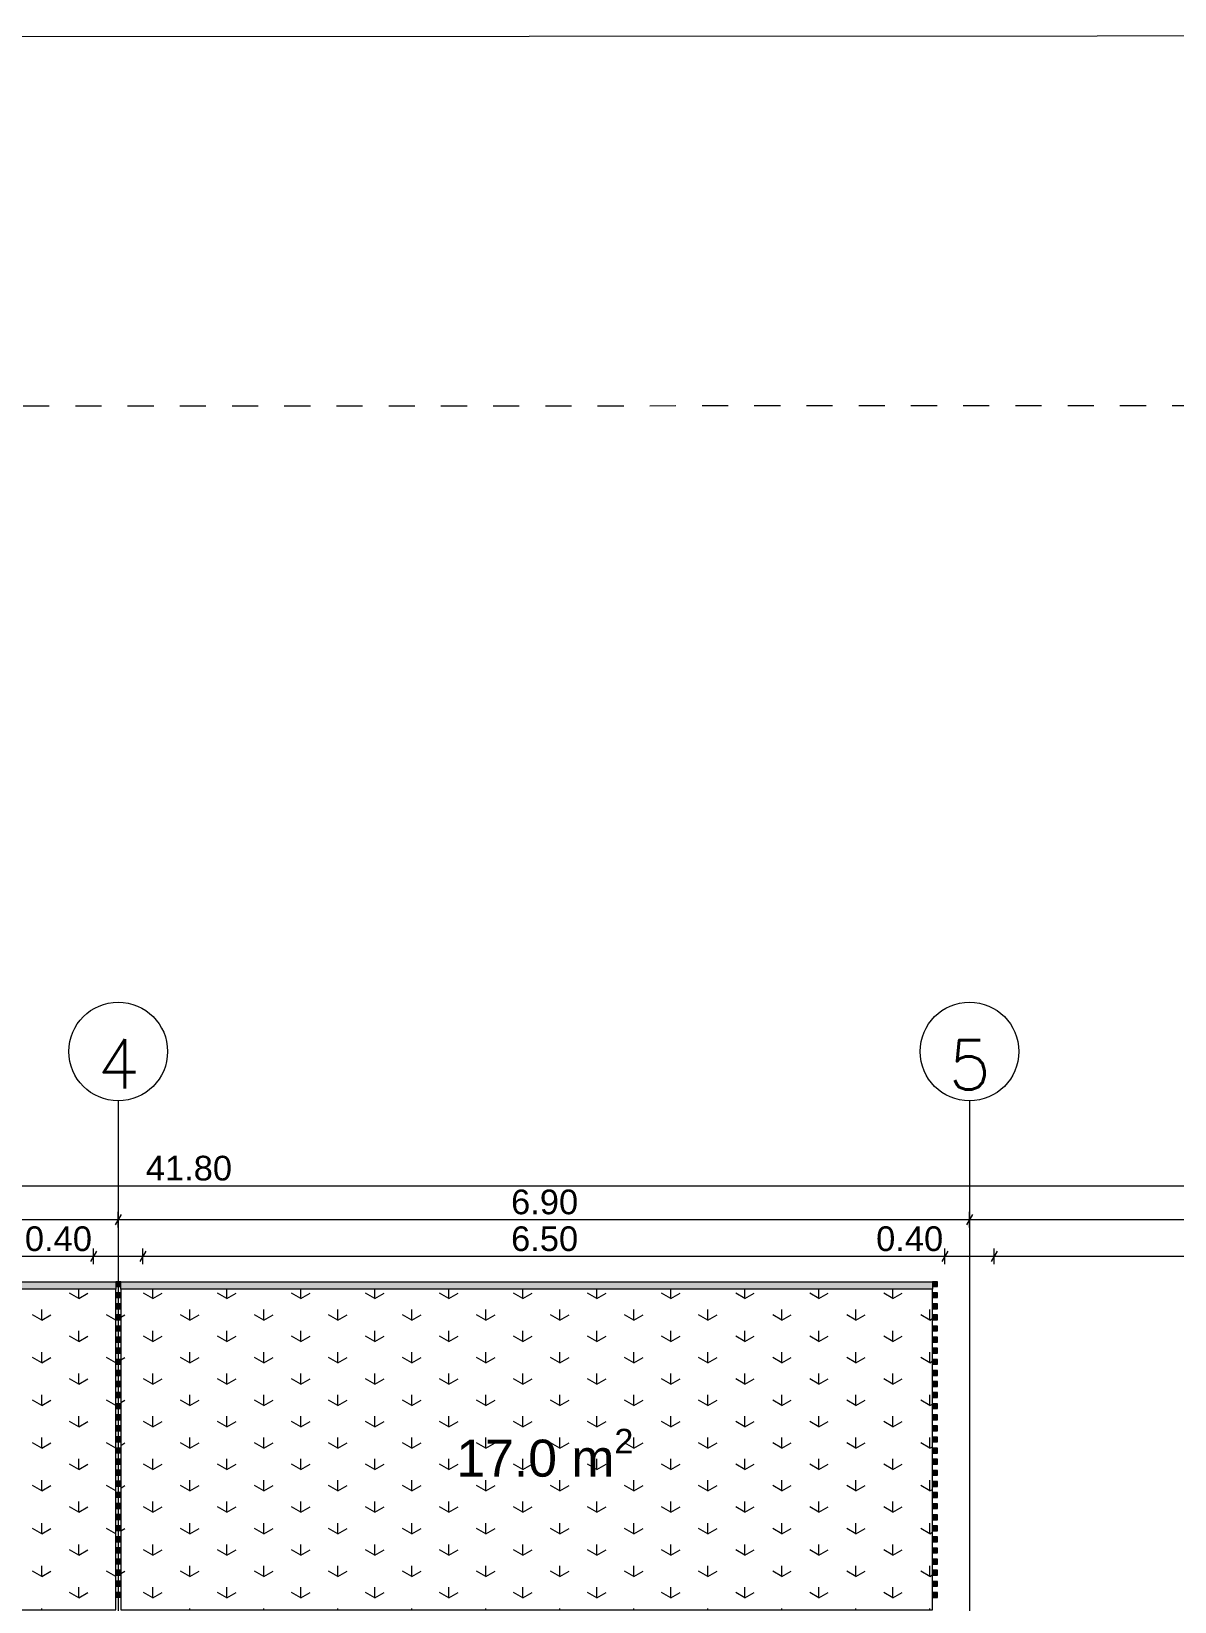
# Model space of a CAD drawing. Header units: millimetres. Extents: x 476244520 to 476657119, y 4620824743 to 4621446928.
# Drawn here: x 476410344 to 476419610, y 4620891087 to 4620903816 of the extents above; entities that cross this region are included whole.
import ezdxf

# ---------------------------------------------------------------- set-up
doc = ezdxf.new("R2010")
doc.units = ezdxf.units.MM
doc.header["$MEASUREMENT"] = 0
doc.linetypes.add('Dashed', pattern=[423.333333, 211.666667, -211.666667])
for name, color, linetype, lineweight in [('0_Pen_No__42_Pen_No__250_Pen_No__5', 5, 'Continuous', 0), ('2D Drafting - General_Pen_No__250_Pen_No__7_Pen_No__4', 7, 'Continuous', 0), ('Annotation - Text_Pen_No__7_Pen_No__5', 5, 'Continuous', 0), ('New_0_Pen_No__250_Pen_No__255', 255, 'Continuous', 0), ('New_0_Pen_No__250_Pen_No__7', 7, 'Continuous', 0), ('New_0_Pen_No__5', 5, 'Continuous', 0), ('New_2D Drafting - General_Pen_No__250_Pen_No__7_Pen_No__112', 112, 'Continuous', 0), ('New_2D Drafting - General_Pen_No__250_Pen_No__7_Pen_No__4', 7, 'Continuous', 0), ('RED LINE_Pen_No__1', 1, 'Continuous', 0), ('zoma_Pen_No__142', 142, 'Continuous', 0), ('zoma_Pen_No__5_Pen_No__5', 5, 'Continuous', 0)]:
    doc.layers.add(name, color=color, linetype=linetype, lineweight=lineweight)
doc.layers.add('zoma', color=7, linetype='Continuous')
doc.styles.add('GENERATED_STYLE_1', font='arial.ttf')
doc.styles.add('GENERATED_STYLE_2', font='arial.ttf')
doc.dimstyles.new('GENERATED_STYLE__1', dxfattribs={"dimtxt": 200, "dimasz": 64.421331, "dimexe": 0.18, "dimexo": 3, "dimgap": 0.09, "dimtad": 1, "dimtih": 1, "dimtoh": 1, "dimlfac": 0.001, "dimzin": 0, "dimdsep": 46, "dimtxsty": 'GENERATED_STYLE_2', "dimblk": 'ARROWHEAD_2', "dimblk1": 'ARROWHEAD_2', "dimblk2": 'ARROWHEAD_2', "dimcen": 0.09, "dimclrd": 142, "dimclre": 142, "dimclrt": 142, "dimadec": 0, "dimazin": 0, "dimtfac": 1, "dimtdec": 4, "dimtmove": 0, "dimatfit": 3, "dimfxl": 1, "dimtolj": 1, "dimtzin": 0, "dimarcsym": 0})
doc.dimstyles.new('GENERATED_STYLE__2', dxfattribs={"dimtxt": 200, "dimasz": 64.421331, "dimexe": 0.18, "dimexo": 3, "dimgap": 0.09, "dimtad": 1, "dimtih": 1, "dimtoh": 1, "dimlfac": 0.001, "dimzin": 0, "dimdsep": 46, "dimtxsty": 'GENERATED_STYLE_2', "dimblk": 'ARROWHEAD_2', "dimblk1": 'ARROWHEAD_2', "dimblk2": 'ARROWHEAD_2', "dimcen": 0.09, "dimclrd": 142, "dimclre": 142, "dimclrt": 142, "dimadec": 0, "dimazin": 0, "dimtfac": 1, "dimtdec": 4, "dimtmove": 2, "dimatfit": 3, "dimfxl": 1, "dimtolj": 1, "dimtzin": 0, "dimarcsym": 0})
pattern_1 = [(90, (476844527.15, 4621385791.04), (-600, 0), [86.60254, -259.80762]), (90, (476844827.15, 4621385964.25), (-600, 0), [86.60254, -259.80762]), (30, (476844527.15, 4621385791.04), (-300, 519.61524), [86.60254, -259.80762]), (30, (476844527.15, 4621386137.45), (-300, 519.61524), [86.60254, -259.80762]), (150, (476844527.15, 4621385791.04), (300, 519.61524), [86.60254, -259.80762]), (150, (476844527.15, 4621386137.45), (300, 519.61524), [86.60254, -259.80762])]

# ---------------------------------------------------------------- blocks, each defined once
blk = doc.blocks.new('*D883', base_point=(476844527, 4621385791))
at = {"layer": 'zoma_Pen_No__142', "color": 142, "linetype": 'Continuous', "lineweight": 0, "transparency": 16777216}
for p, q in [((476404148, 4620894120), (476404148, 4620894247)), ((476411048, 4620894120), (476411048, 4620894247)), ((476404172, 4620894226), (476404123, 4620894141)), ((476404148, 4620894184), (476411048, 4620894184)), ((476411072, 4620894226), (476411023, 4620894141))]:
    blk.add_line(p, q, dxfattribs=at)
at = {"layer": 'zoma_Pen_No__142', "color": 142, "lineweight": 0, "transparency": 16777216, "insert": (476407332, 4620894224), "char_height": 200, "attachment_point": 7, "style": 'GENERATED_STYLE_2'}
blk.add_mtext('\\A1;{\\pql;\\fArial CYR|b0|i0|c204|p34;6.90}', dxfattribs=at)
blk = doc.blocks.new('ARROWHEAD_2')
at = {"color": 0, "linetype": 'Continuous', "lineweight": 0}
for p, q in [((0, 0), (-1, 0)), ((-0.38, -0.66), (0.38, 0.66))]:
    blk.add_line(p, q, dxfattribs=at)
blk = doc.blocks.new('*D884', base_point=(476844527, 4621385791))
at = {"layer": 'zoma_Pen_No__142', "color": 142, "linetype": 'Continuous', "lineweight": 0, "transparency": 16777216}
for p, q in [((476411048, 4620894120), (476411048, 4620894247)), ((476417948, 4620894120), (476417948, 4620894247)), ((476411072, 4620894226), (476411023, 4620894141)), ((476411048, 4620894184), (476417948, 4620894184)), ((476417972, 4620894226), (476417923, 4620894141))]:
    blk.add_line(p, q, dxfattribs=at)
at = {"layer": 'zoma_Pen_No__142', "color": 142, "lineweight": 0, "transparency": 16777216, "insert": (476414232, 4620894224), "char_height": 200, "attachment_point": 7, "style": 'GENERATED_STYLE_2'}
blk.add_mtext('\\A1;{\\pql;\\fArial CYR|b0|i0|c204|p34;6.90}', dxfattribs=at)
blk = doc.blocks.new('*D885', base_point=(476844527, 4621385791))
at = {"layer": 'zoma_Pen_No__142', "color": 142, "linetype": 'Continuous', "lineweight": 0, "transparency": 16777216}
for p, q in [((476417948, 4620894120), (476417948, 4620894247)), ((476424848, 4620894120), (476424848, 4620894247)), ((476417972, 4620894226), (476417923, 4620894141)), ((476417948, 4620894184), (476424848, 4620894184)), ((476424872, 4620894226), (476424823, 4620894141))]:
    blk.add_line(p, q, dxfattribs=at)
at = {"layer": 'zoma_Pen_No__142', "color": 142, "lineweight": 0, "transparency": 16777216, "insert": (476421132, 4620894224), "char_height": 200, "attachment_point": 7, "style": 'GENERATED_STYLE_2'}
blk.add_mtext('\\A1;{\\pql;\\fArial CYR|b0|i0|c204|p34;6.90}', dxfattribs=at)
blk = doc.blocks.new('*D892', base_point=(476844527, 4621385791))
at = {"layer": 'zoma_Pen_No__142', "color": 142, "linetype": 'Continuous', "lineweight": 0, "transparency": 16777216}
for p, q in [((476404372, 4620893928), (476404323, 4620893843)), ((476404348, 4620893822), (476404348, 4620893949)), ((476404348, 4620893886), (476410848, 4620893886)), ((476410872, 4620893928), (476410823, 4620893843)), ((476410848, 4620893822), (476410848, 4620893949))]:
    blk.add_line(p, q, dxfattribs=at)
at = {"layer": 'zoma_Pen_No__142', "color": 142, "lineweight": 0, "transparency": 16777216, "char_height": 200, "attachment_point": 7, "style": 'GENERATED_STYLE_2'}
for s, insert in [('\\A1;{\\pql;\\fArial CYR|b0|i0|c204|p34;6.50}', (476407332, 4620893926)), ('\\A1;{\\pql;\\fArial CYR|b0|i0|c204|p34;0.40}', (476410291, 4620893926))]:
    blk.add_mtext(s, dxfattribs=dict(at, insert=insert))
blk = doc.blocks.new('*D893', base_point=(476844527, 4621385791))
at = {"layer": 'zoma_Pen_No__142', "color": 142, "linetype": 'Continuous', "lineweight": 0, "transparency": 16777216}
for p, q in [((476410872, 4620893928), (476410823, 4620893843)), ((476410848, 4620893822), (476410848, 4620893949)), ((476410848, 4620893886), (476411248, 4620893886)), ((476411272, 4620893928), (476411223, 4620893843)), ((476411248, 4620893822), (476411248, 4620893949))]:
    blk.add_line(p, q, dxfattribs=at)
blk = doc.blocks.new('*D894', base_point=(476844527, 4621385791))
at = {"layer": 'zoma_Pen_No__142', "color": 142, "linetype": 'Continuous', "lineweight": 0, "transparency": 16777216}
for p, q in [((476411272, 4620893928), (476411223, 4620893843)), ((476411248, 4620893822), (476411248, 4620893949)), ((476411248, 4620893886), (476417748, 4620893886)), ((476417772, 4620893928), (476417723, 4620893843)), ((476417748, 4620893822), (476417748, 4620893949))]:
    blk.add_line(p, q, dxfattribs=at)
at = {"layer": 'zoma_Pen_No__142', "color": 142, "lineweight": 0, "transparency": 16777216, "char_height": 200, "attachment_point": 7, "style": 'GENERATED_STYLE_2'}
for s, insert in [('\\A1;{\\pql;\\fArial CYR|b0|i0|c204|p34;6.50}', (476414232, 4620893926)), ('\\A1;{\\pql;\\fArial CYR|b0|i0|c204|p34;0.40}', (476417191, 4620893926))]:
    blk.add_mtext(s, dxfattribs=dict(at, insert=insert))
blk = doc.blocks.new('*D895', base_point=(476844527, 4621385791))
at = {"layer": 'zoma_Pen_No__142', "color": 142, "linetype": 'Continuous', "lineweight": 0, "transparency": 16777216}
for p, q in [((476417772, 4620893928), (476417723, 4620893843)), ((476417748, 4620893822), (476417748, 4620893949)), ((476417748, 4620893886), (476418148, 4620893886)), ((476418172, 4620893928), (476418123, 4620893843)), ((476418148, 4620893822), (476418148, 4620893949))]:
    blk.add_line(p, q, dxfattribs=at)
blk = doc.blocks.new('*D896', base_point=(476844527, 4621385791))
at = {"layer": 'zoma_Pen_No__142', "color": 142, "linetype": 'Continuous', "lineweight": 0, "transparency": 16777216}
for p, q in [((476418172, 4620893928), (476418123, 4620893843)), ((476418148, 4620893822), (476418148, 4620893949)), ((476418148, 4620893886), (476424648, 4620893886)), ((476424672, 4620893928), (476424623, 4620893843)), ((476424648, 4620893822), (476424648, 4620893949))]:
    blk.add_line(p, q, dxfattribs=at)
at = {"layer": 'zoma_Pen_No__142', "color": 142, "lineweight": 0, "transparency": 16777216, "char_height": 200, "attachment_point": 7, "style": 'GENERATED_STYLE_2'}
for s, insert in [('\\A1;{\\pql;\\fArial CYR|b0|i0|c204|p34;6.50}', (476421132, 4620893926)), ('\\A1;{\\pql;\\fArial CYR|b0|i0|c204|p34;0.40}', (476424091, 4620893926))]:
    blk.add_mtext(s, dxfattribs=dict(at, insert=insert))
blk = doc.blocks.new('*D900', base_point=(476844527, 4621385791))
at = {"layer": 'zoma_Pen_No__142', "color": 142, "linetype": 'Continuous', "lineweight": 0, "transparency": 16777216}
for p, q in [((476390172, 4620894500), (476390123, 4620894415)), ((476390148, 4620894394), (476390148, 4620894521)), ((476431923, 4620894415), (476431972, 4620894500)), ((476431948, 4620894394), (476431948, 4620894521)), ((476390106, 4620894458), (476390148, 4620894458)), ((476390148, 4620894458), (476431948, 4620894458)), ((476431948, 4620894458), (476431989, 4620894458))]:
    blk.add_line(p, q, dxfattribs=at)
at = {"layer": 'zoma_Pen_No__142', "color": 142, "lineweight": 0, "transparency": 16777216, "insert": (476411271, 4620894498), "char_height": 200, "attachment_point": 7, "style": 'GENERATED_STYLE_2'}
blk.add_mtext('\\A1;{\\pql;\\fArial CYR|b0|i0|c204|p34;41.80}', dxfattribs=at)

msp = doc.modelspace()

# ---------------------------------------------------------------- hatches: boundary and pattern name
at = {"layer": 'New_0_Pen_No__250_Pen_No__255', "linetype": 'Continuous', "lineweight": 0}
for points in [[(476404447.729, 4620893679.897), (476411027.581, 4620893679.897), (476411027.581, 4620893620.243), (476404447.729, 4620893620.243)], [(476411067.877, 4620893679.897), (476411027.581, 4620893679.897), (476411027.581, 4620893640.243), (476411067.877, 4620893640.243)], [(476411067.877, 4620893679.897), (476417647.729, 4620893679.897), (476417647.729, 4620893620.243), (476411067.877, 4620893620.243)], [(476417688.025, 4620893679.897), (476417647.729, 4620893679.897), (476417647.729, 4620893640.243), (476417688.025, 4620893640.243)], [(476411067.877, 4620893590.539), (476411027.581, 4620893590.539), (476411027.581, 4620893550.886), (476411067.877, 4620893550.886)], [(476411067.877, 4620893500.539), (476411027.581, 4620893500.539), (476411027.581, 4620893460.886), (476411067.877, 4620893460.886)], [(476417688.025, 4620893590.539), (476417647.729, 4620893590.539), (476417647.729, 4620893550.886), (476417688.025, 4620893550.886)], [(476417688.025, 4620893500.539), (476417647.729, 4620893500.539), (476417647.729, 4620893460.886), (476417688.025, 4620893460.886)], [(476411067.877, 4620893410.539), (476411027.581, 4620893410.539), (476411027.581, 4620893370.886), (476411067.877, 4620893370.886)], [(476417688.025, 4620893410.539), (476417647.729, 4620893410.539), (476417647.729, 4620893370.886), (476417688.025, 4620893370.886)], [(476411067.877, 4620893320.539), (476411027.581, 4620893320.539), (476411027.581, 4620893280.886), (476411067.877, 4620893280.886)], [(476411067.877, 4620893230.539), (476411027.581, 4620893230.539), (476411027.581, 4620893190.886), (476411067.877, 4620893190.886)], [(476417688.025, 4620893320.539), (476417647.729, 4620893320.539), (476417647.729, 4620893280.886), (476417688.025, 4620893280.886)], [(476417688.025, 4620893230.539), (476417647.729, 4620893230.539), (476417647.729, 4620893190.886), (476417688.025, 4620893190.886)], [(476411067.877, 4620893140.539), (476411027.581, 4620893140.539), (476411027.581, 4620893100.886), (476411067.877, 4620893100.886)], [(476417688.025, 4620893140.539), (476417647.729, 4620893140.539), (476417647.729, 4620893100.886), (476417688.025, 4620893100.886)], [(476411067.877, 4620893050.539), (476411027.581, 4620893050.539), (476411027.581, 4620893010.886), (476411067.877, 4620893010.886)], [(476411067.877, 4620892960.539), (476411027.581, 4620892960.539), (476411027.581, 4620892920.886), (476411067.877, 4620892920.886)], [(476417688.025, 4620893050.539), (476417647.729, 4620893050.539), (476417647.729, 4620893010.886), (476417688.025, 4620893010.886)], [(476417688.025, 4620892960.539), (476417647.729, 4620892960.539), (476417647.729, 4620892920.886), (476417688.025, 4620892920.886)], [(476411067.877, 4620892870.539), (476411027.581, 4620892870.539), (476411027.581, 4620892830.886), (476411067.877, 4620892830.886)], [(476417688.025, 4620892870.539), (476417647.729, 4620892870.539), (476417647.729, 4620892830.886), (476417688.025, 4620892830.886)], [(476411067.877, 4620892780.539), (476411027.581, 4620892780.539), (476411027.581, 4620892740.886), (476411067.877, 4620892740.886)], [(476417688.025, 4620892780.539), (476417647.729, 4620892780.539), (476417647.729, 4620892740.886), (476417688.025, 4620892740.886)], [(476411067.877, 4620892690.539), (476411027.581, 4620892690.539), (476411027.581, 4620892650.886), (476411067.877, 4620892650.886)], [(476411067.877, 4620892600.539), (476411027.581, 4620892600.539), (476411027.581, 4620892560.886), (476411067.877, 4620892560.886)], [(476417688.025, 4620892690.539), (476417647.729, 4620892690.539), (476417647.729, 4620892650.886), (476417688.025, 4620892650.886)], [(476417688.025, 4620892600.539), (476417647.729, 4620892600.539), (476417647.729, 4620892560.886), (476417688.025, 4620892560.886)], [(476411067.877, 4620892511.182), (476411027.581, 4620892511.182), (476411027.581, 4620892471.529), (476411067.877, 4620892471.529)], [(476417688.025, 4620892510.539), (476417647.729, 4620892510.539), (476417647.729, 4620892470.886), (476417688.025, 4620892470.886)], [(476411067.877, 4620892421.824), (476411027.581, 4620892421.824), (476411027.581, 4620892382.171), (476411067.877, 4620892382.171)], [(476411067.877, 4620892331.824), (476411027.581, 4620892331.824), (476411027.581, 4620892292.171), (476411067.877, 4620892292.171)], [(476417688.025, 4620892420.539), (476417647.729, 4620892420.539), (476417647.729, 4620892380.886), (476417688.025, 4620892380.886)], [(476417688.025, 4620892330.539), (476417647.729, 4620892330.539), (476417647.729, 4620892290.886), (476417688.025, 4620892290.886)], [(476411067.877, 4620892241.824), (476411027.581, 4620892241.824), (476411027.581, 4620892202.171), (476411067.877, 4620892202.171)], [(476417688.025, 4620892240.539), (476417647.729, 4620892240.539), (476417647.729, 4620892200.886), (476417688.025, 4620892200.886)], [(476411067.877, 4620892151.824), (476411027.581, 4620892151.824), (476411027.581, 4620892112.171), (476411067.877, 4620892112.171)], [(476417688.025, 4620892150.539), (476417647.729, 4620892150.539), (476417647.729, 4620892110.886), (476417688.025, 4620892110.886)], [(476411067.877, 4620892061.824), (476411027.581, 4620892061.824), (476411027.581, 4620892022.171), (476411067.877, 4620892022.171)], [(476411067.877, 4620891971.824), (476411027.581, 4620891971.824), (476411027.581, 4620891932.171), (476411067.877, 4620891932.171)], [(476417688.025, 4620892060.539), (476417647.729, 4620892060.539), (476417647.729, 4620892020.886), (476417688.025, 4620892020.886)], [(476417688.025, 4620891970.539), (476417647.729, 4620891970.539), (476417647.729, 4620891930.886), (476417688.025, 4620891930.886)], [(476411067.877, 4620891881.824), (476411027.581, 4620891881.824), (476411027.581, 4620891842.171), (476411067.877, 4620891842.171)], [(476417688.025, 4620891880.539), (476417647.729, 4620891880.539), (476417647.729, 4620891840.886), (476417688.025, 4620891840.886)], [(476411067.877, 4620891791.824), (476411027.581, 4620891791.824), (476411027.581, 4620891752.171), (476411067.877, 4620891752.171)], [(476411067.877, 4620891701.824), (476411027.581, 4620891701.824), (476411027.581, 4620891662.171), (476411067.877, 4620891662.171)], [(476417688.025, 4620891790.539), (476417647.729, 4620891790.539), (476417647.729, 4620891750.886), (476417688.025, 4620891750.886)], [(476417688.025, 4620891700.539), (476417647.729, 4620891700.539), (476417647.729, 4620891660.886), (476417688.025, 4620891660.886)], [(476411067.877, 4620891611.824), (476411027.581, 4620891611.824), (476411027.581, 4620891572.171), (476411067.877, 4620891572.171)], [(476417688.025, 4620891610.539), (476417647.729, 4620891610.539), (476417647.729, 4620891570.886), (476417688.025, 4620891570.886)], [(476411067.877, 4620891521.824), (476411027.581, 4620891521.824), (476411027.581, 4620891482.171), (476411067.877, 4620891482.171)], [(476411067.877, 4620891431.824), (476411027.581, 4620891431.824), (476411027.581, 4620891392.171), (476411067.877, 4620891392.171)], [(476417688.025, 4620891520.539), (476417647.729, 4620891520.539), (476417647.729, 4620891480.886), (476417688.025, 4620891480.886)], [(476417688.025, 4620891430.539), (476417647.729, 4620891430.539), (476417647.729, 4620891390.886), (476417688.025, 4620891390.886)], [(476411067.877, 4620891341.824), (476411027.581, 4620891341.824), (476411027.581, 4620891302.171), (476411067.877, 4620891302.171)], [(476417688.025, 4620891340.539), (476417647.729, 4620891340.539), (476417647.729, 4620891300.886), (476417688.025, 4620891300.886)], [(476411067.877, 4620891251.824), (476411027.581, 4620891251.824), (476411027.581, 4620891212.171), (476411067.877, 4620891212.171)], [(476417688.025, 4620891250.539), (476417647.729, 4620891250.539), (476417647.729, 4620891210.886), (476417688.025, 4620891210.886)], [(476411067.877, 4620891161.824), (476411027.581, 4620891161.824), (476411027.581, 4620891122.171), (476411067.877, 4620891122.171)], [(476417688.025, 4620891160.539), (476417647.729, 4620891160.539), (476417647.729, 4620891120.886), (476417688.025, 4620891120.886)]]:
    msp.add_hatch(color=255, dxfattribs=at).paths.add_polyline_path(points)
at = {"layer": 'New_2D Drafting - General_Pen_No__250_Pen_No__7_Pen_No__112', "linetype": 'Continuous', "lineweight": 0}
h = msp.add_hatch(dxfattribs=at)
h.set_pattern_fill('GRASS', color=112, style=0, pattern_type=2)
h.set_pattern_definition(pattern_1)
h.paths.add_polyline_path([(476411027.581, 4620891020.107), (476411027.581, 4620893620.243), (476404447.729, 4620893620.243), (476404447.729, 4620891020.107)])
h = msp.add_hatch(dxfattribs=at)
h.set_pattern_fill('GRASS', color=112, style=0, pattern_type=2)
h.set_pattern_definition(pattern_1)
h.paths.add_polyline_path([(476411067.877, 4620891020.243), (476417647.729, 4620891020.243), (476417647.729, 4620893620.243), (476411067.877, 4620893620.243)])

# ---------------------------------------------------------------- linework, layer by layer
at = {"layer": '0_Pen_No__42_Pen_No__250_Pen_No__5', "color": 5, "linetype": 'Continuous', "lineweight": 0}
for centre in [(476411047.729, 4620895546.055), (476411047.729, 4620895546.055), (476417947.729, 4620895546.055), (476417947.729, 4620895546.055)]:
    msp.add_circle(centre, 400, dxfattribs=at)
at = {"layer": 'New_0_Pen_No__250_Pen_No__7', "color": 7, "linetype": 'Continuous', "lineweight": 0, "flags": 128}
for points in [[(476404447.729, 4620893679.897), (476411027.581, 4620893679.897), (476411027.581, 4620893620.243), (476404447.729, 4620893620.243)], [(476411067.877, 4620893679.897), (476411027.581, 4620893679.897), (476411027.581, 4620893640.243), (476411067.877, 4620893640.243)], [(476411067.877, 4620893679.897), (476417647.729, 4620893679.897), (476417647.729, 4620893620.243), (476411067.877, 4620893620.243)], [(476417688.025, 4620893679.897), (476417647.729, 4620893679.897), (476417647.729, 4620893640.243), (476417688.025, 4620893640.243)], [(476411067.877, 4620893590.539), (476411027.581, 4620893590.539), (476411027.581, 4620893550.886), (476411067.877, 4620893550.886)], [(476411067.877, 4620893500.539), (476411027.581, 4620893500.539), (476411027.581, 4620893460.886), (476411067.877, 4620893460.886)], [(476417688.025, 4620893590.539), (476417647.729, 4620893590.539), (476417647.729, 4620893550.886), (476417688.025, 4620893550.886)], [(476417688.025, 4620893500.539), (476417647.729, 4620893500.539), (476417647.729, 4620893460.886), (476417688.025, 4620893460.886)], [(476411067.877, 4620893410.539), (476411027.581, 4620893410.539), (476411027.581, 4620893370.886), (476411067.877, 4620893370.886)], [(476417688.025, 4620893410.539), (476417647.729, 4620893410.539), (476417647.729, 4620893370.886), (476417688.025, 4620893370.886)], [(476411067.877, 4620893320.539), (476411027.581, 4620893320.539), (476411027.581, 4620893280.886), (476411067.877, 4620893280.886)], [(476411067.877, 4620893230.539), (476411027.581, 4620893230.539), (476411027.581, 4620893190.886), (476411067.877, 4620893190.886)], [(476417688.025, 4620893320.539), (476417647.729, 4620893320.539), (476417647.729, 4620893280.886), (476417688.025, 4620893280.886)], [(476417688.025, 4620893230.539), (476417647.729, 4620893230.539), (476417647.729, 4620893190.886), (476417688.025, 4620893190.886)], [(476411067.877, 4620893140.539), (476411027.581, 4620893140.539), (476411027.581, 4620893100.886), (476411067.877, 4620893100.886)], [(476417688.025, 4620893140.539), (476417647.729, 4620893140.539), (476417647.729, 4620893100.886), (476417688.025, 4620893100.886)], [(476411067.877, 4620893050.539), (476411027.581, 4620893050.539), (476411027.581, 4620893010.886), (476411067.877, 4620893010.886)], [(476411067.877, 4620892960.539), (476411027.581, 4620892960.539), (476411027.581, 4620892920.886), (476411067.877, 4620892920.886)], [(476417688.025, 4620893050.539), (476417647.729, 4620893050.539), (476417647.729, 4620893010.886), (476417688.025, 4620893010.886)], [(476417688.025, 4620892960.539), (476417647.729, 4620892960.539), (476417647.729, 4620892920.886), (476417688.025, 4620892920.886)], [(476411067.877, 4620892870.539), (476411027.581, 4620892870.539), (476411027.581, 4620892830.886), (476411067.877, 4620892830.886)], [(476417688.025, 4620892870.539), (476417647.729, 4620892870.539), (476417647.729, 4620892830.886), (476417688.025, 4620892830.886)], [(476411067.877, 4620892780.539), (476411027.581, 4620892780.539), (476411027.581, 4620892740.886), (476411067.877, 4620892740.886)], [(476417688.025, 4620892780.539), (476417647.729, 4620892780.539), (476417647.729, 4620892740.886), (476417688.025, 4620892740.886)], [(476411067.877, 4620892690.539), (476411027.581, 4620892690.539), (476411027.581, 4620892650.886), (476411067.877, 4620892650.886)], [(476411067.877, 4620892600.539), (476411027.581, 4620892600.539), (476411027.581, 4620892560.886), (476411067.877, 4620892560.886)], [(476417688.025, 4620892690.539), (476417647.729, 4620892690.539), (476417647.729, 4620892650.886), (476417688.025, 4620892650.886)], [(476417688.025, 4620892600.539), (476417647.729, 4620892600.539), (476417647.729, 4620892560.886), (476417688.025, 4620892560.886)], [(476411067.877, 4620892511.182), (476411027.581, 4620892511.182), (476411027.581, 4620892471.529), (476411067.877, 4620892471.529)], [(476417688.025, 4620892510.539), (476417647.729, 4620892510.539), (476417647.729, 4620892470.886), (476417688.025, 4620892470.886)], [(476411067.877, 4620892421.824), (476411027.581, 4620892421.824), (476411027.581, 4620892382.171), (476411067.877, 4620892382.171)], [(476411067.877, 4620892331.824), (476411027.581, 4620892331.824), (476411027.581, 4620892292.171), (476411067.877, 4620892292.171)], [(476417688.025, 4620892420.539), (476417647.729, 4620892420.539), (476417647.729, 4620892380.886), (476417688.025, 4620892380.886)], [(476417688.025, 4620892330.539), (476417647.729, 4620892330.539), (476417647.729, 4620892290.886), (476417688.025, 4620892290.886)], [(476411067.877, 4620892241.824), (476411027.581, 4620892241.824), (476411027.581, 4620892202.171), (476411067.877, 4620892202.171)], [(476417688.025, 4620892240.539), (476417647.729, 4620892240.539), (476417647.729, 4620892200.886), (476417688.025, 4620892200.886)], [(476411067.877, 4620892151.824), (476411027.581, 4620892151.824), (476411027.581, 4620892112.171), (476411067.877, 4620892112.171)], [(476417688.025, 4620892150.539), (476417647.729, 4620892150.539), (476417647.729, 4620892110.886), (476417688.025, 4620892110.886)], [(476411067.877, 4620892061.824), (476411027.581, 4620892061.824), (476411027.581, 4620892022.171), (476411067.877, 4620892022.171)], [(476411067.877, 4620891971.824), (476411027.581, 4620891971.824), (476411027.581, 4620891932.171), (476411067.877, 4620891932.171)], [(476417688.025, 4620892060.539), (476417647.729, 4620892060.539), (476417647.729, 4620892020.886), (476417688.025, 4620892020.886)], [(476417688.025, 4620891970.539), (476417647.729, 4620891970.539), (476417647.729, 4620891930.886), (476417688.025, 4620891930.886)], [(476411067.877, 4620891881.824), (476411027.581, 4620891881.824), (476411027.581, 4620891842.171), (476411067.877, 4620891842.171)], [(476417688.025, 4620891880.539), (476417647.729, 4620891880.539), (476417647.729, 4620891840.886), (476417688.025, 4620891840.886)], [(476411067.877, 4620891791.824), (476411027.581, 4620891791.824), (476411027.581, 4620891752.171), (476411067.877, 4620891752.171)], [(476411067.877, 4620891701.824), (476411027.581, 4620891701.824), (476411027.581, 4620891662.171), (476411067.877, 4620891662.171)], [(476417688.025, 4620891790.539), (476417647.729, 4620891790.539), (476417647.729, 4620891750.886), (476417688.025, 4620891750.886)], [(476417688.025, 4620891700.539), (476417647.729, 4620891700.539), (476417647.729, 4620891660.886), (476417688.025, 4620891660.886)], [(476411067.877, 4620891611.824), (476411027.581, 4620891611.824), (476411027.581, 4620891572.171), (476411067.877, 4620891572.171)], [(476417688.025, 4620891610.539), (476417647.729, 4620891610.539), (476417647.729, 4620891570.886), (476417688.025, 4620891570.886)], [(476411067.877, 4620891521.824), (476411027.581, 4620891521.824), (476411027.581, 4620891482.171), (476411067.877, 4620891482.171)], [(476411067.877, 4620891431.824), (476411027.581, 4620891431.824), (476411027.581, 4620891392.171), (476411067.877, 4620891392.171)], [(476417688.025, 4620891520.539), (476417647.729, 4620891520.539), (476417647.729, 4620891480.886), (476417688.025, 4620891480.886)], [(476417688.025, 4620891430.539), (476417647.729, 4620891430.539), (476417647.729, 4620891390.886), (476417688.025, 4620891390.886)], [(476411067.877, 4620891341.824), (476411027.581, 4620891341.824), (476411027.581, 4620891302.171), (476411067.877, 4620891302.171)], [(476417688.025, 4620891340.539), (476417647.729, 4620891340.539), (476417647.729, 4620891300.886), (476417688.025, 4620891300.886)], [(476411067.877, 4620891251.824), (476411027.581, 4620891251.824), (476411027.581, 4620891212.171), (476411067.877, 4620891212.171)], [(476417688.025, 4620891250.539), (476417647.729, 4620891250.539), (476417647.729, 4620891210.886), (476417688.025, 4620891210.886)], [(476411067.877, 4620891161.824), (476411027.581, 4620891161.824), (476411027.581, 4620891122.171), (476411067.877, 4620891122.171)], [(476417688.025, 4620891160.539), (476417647.729, 4620891160.539), (476417647.729, 4620891120.886), (476417688.025, 4620891120.886)]]:
    msp.add_lwpolyline(points, close=True, dxfattribs=at)
at = {"layer": 'New_0_Pen_No__5', "color": 5, "linetype": 'Dashed', "lineweight": 0}
msp.add_lwpolyline([(476389546.937, 4620869357.745), (476389533.654, 4620900771.238), (476485075.573, 4620900810.024), (476485089.236, 4620869330.792)], close=True, dxfattribs=at)
at = {"layer": 'New_2D Drafting - General_Pen_No__250_Pen_No__7_Pen_No__4', "color": 7, "linetype": 'Continuous', "lineweight": 0, "flags": 128}
for points in [[(476411027.581, 4620891020.107), (476411027.581, 4620893620.243), (476404447.729, 4620893620.243), (476404447.729, 4620891020.107)], [(476411067.877, 4620891020.243), (476417647.729, 4620891020.243), (476417647.729, 4620893620.243), (476411067.877, 4620893620.243)]]:
    msp.add_lwpolyline(points, close=True, dxfattribs=at)
at = {"layer": 'RED LINE_Pen_No__1', "color": 1, "linetype": 'Continuous', "lineweight": 0, "flags": 128}
msp.add_lwpolyline([(476377528.41, 4620903756.783), (476478857.891, 4620903815.798)], dxfattribs=at)
at = {"layer": 'zoma_Pen_No__5_Pen_No__5', "color": 5, "linetype": 'Continuous', "lineweight": 0}
for p, q in [((476411047.729, 4620895146.055), (476411047.729, 4620870435.248)), ((476417947.729, 4620895146.055), (476417947.729, 4620870435.248))]:
    msp.add_line(p, q, dxfattribs=at)

# ---------------------------------------------------------------- texts
at = {"layer": '2D Drafting - General_Pen_No__250_Pen_No__7_Pen_No__4', "color": 7, "linetype": 'Continuous', "lineweight": 0, "insert": (476414505.899, 4620892487.319), "char_height": 300, "attachment_point": 2, "style": 'GENERATED_STYLE_1'}
msp.add_mtext('\\A1;{\\pqc;\\fArial|b0|i0|c0|p34;17.\\fArial|b0|i0|c0|p34;0\\fArial|b0|i0|c0|p34; m\\fArial|b0|i0|c0|p34;\\A1{\\H.66x;\\S2^  ;}}', dxfattribs=at)
at = {"layer": 'Annotation - Text_Pen_No__7_Pen_No__5', "color": 5, "linetype": 'Continuous', "lineweight": 0, "char_height": 400, "attachment_point": 2}
for s, insert in [('\\A1;{\\pqc;\\Ftxt.shx;4}', (476411049.887, 4620895645.092)), ('\\A1;{\\pqc;\\Ftxt.shx;5}', (476417949.887, 4620895638.292))]:
    msp.add_mtext(s, dxfattribs=dict(at, insert=insert))

# ---------------------------------------------------------------- dimensions: what is measured, and where the dimension line sits
at = {"layer": 'zoma', "color": 142, "linetype": 'Continuous', "lineweight": 0}
for base, p1, p2, dimstyle, picture, middle in [((476431947.724, 4620894457.622), (476390147.724, 4620892599.033), (476431947.724, 4620892599.033), 'GENERATED_STYLE__2', '*D900', (476411607.037, 4620894597.622)), ((476411047.724, 4620894183.803), (476404147.724, 4620892545.107), (476411047.724, 4620892545.107), 'GENERATED_STYLE__1', '*D883', (476407591.431, 4620894323.803)), ((476417947.724, 4620894183.803), (476411047.724, 4620892545.107), (476417947.724, 4620892545.107), 'GENERATED_STYLE__1', '*D884', (476414491.431, 4620894323.803)), ((476424847.724, 4620894183.803), (476417947.724, 4620892545.107), (476424847.724, 4620892545.107), 'GENERATED_STYLE__1', '*D885', (476421391.431, 4620894323.803)), ((476410847.724, 4620893885.634), (476404347.724, 4620892382.968), (476410847.724, 4620892382.968), 'GENERATED_STYLE__1', '*D892', (476407591.431, 4620894025.634)), ((476417747.724, 4620893885.634), (476411247.724, 4620892382.968), (476417747.724, 4620892382.968), 'GENERATED_STYLE__1', '*D894', (476414491.431, 4620894025.634)), ((476424647.724, 4620893885.634), (476418147.724, 4620892382.968), (476424647.724, 4620892382.968), 'GENERATED_STYLE__1', '*D896', (476421391.431, 4620894025.634)), ((476411247.724, 4620893885.634), (476410847.724, 4620892382.968), (476411247.724, 4620892382.968), 'GENERATED_STYLE__1', '*D893', (476410550.876, 4620894025.634)), ((476418147.724, 4620893885.634), (476417747.724, 4620892382.968), (476418147.724, 4620892382.968), 'GENERATED_STYLE__1', '*D895', (476417450.876, 4620894025.634))]:
    dim = msp.add_linear_dim(base=base, p1=p1, p2=p2, dimstyle=dimstyle, dxfattribs=at)
    dim.commit()
    dim.dimension.update_dxf_attribs({"geometry": picture, "text_midpoint": middle, "dimtype": 160})

doc.saveas('drawing.dxf')
